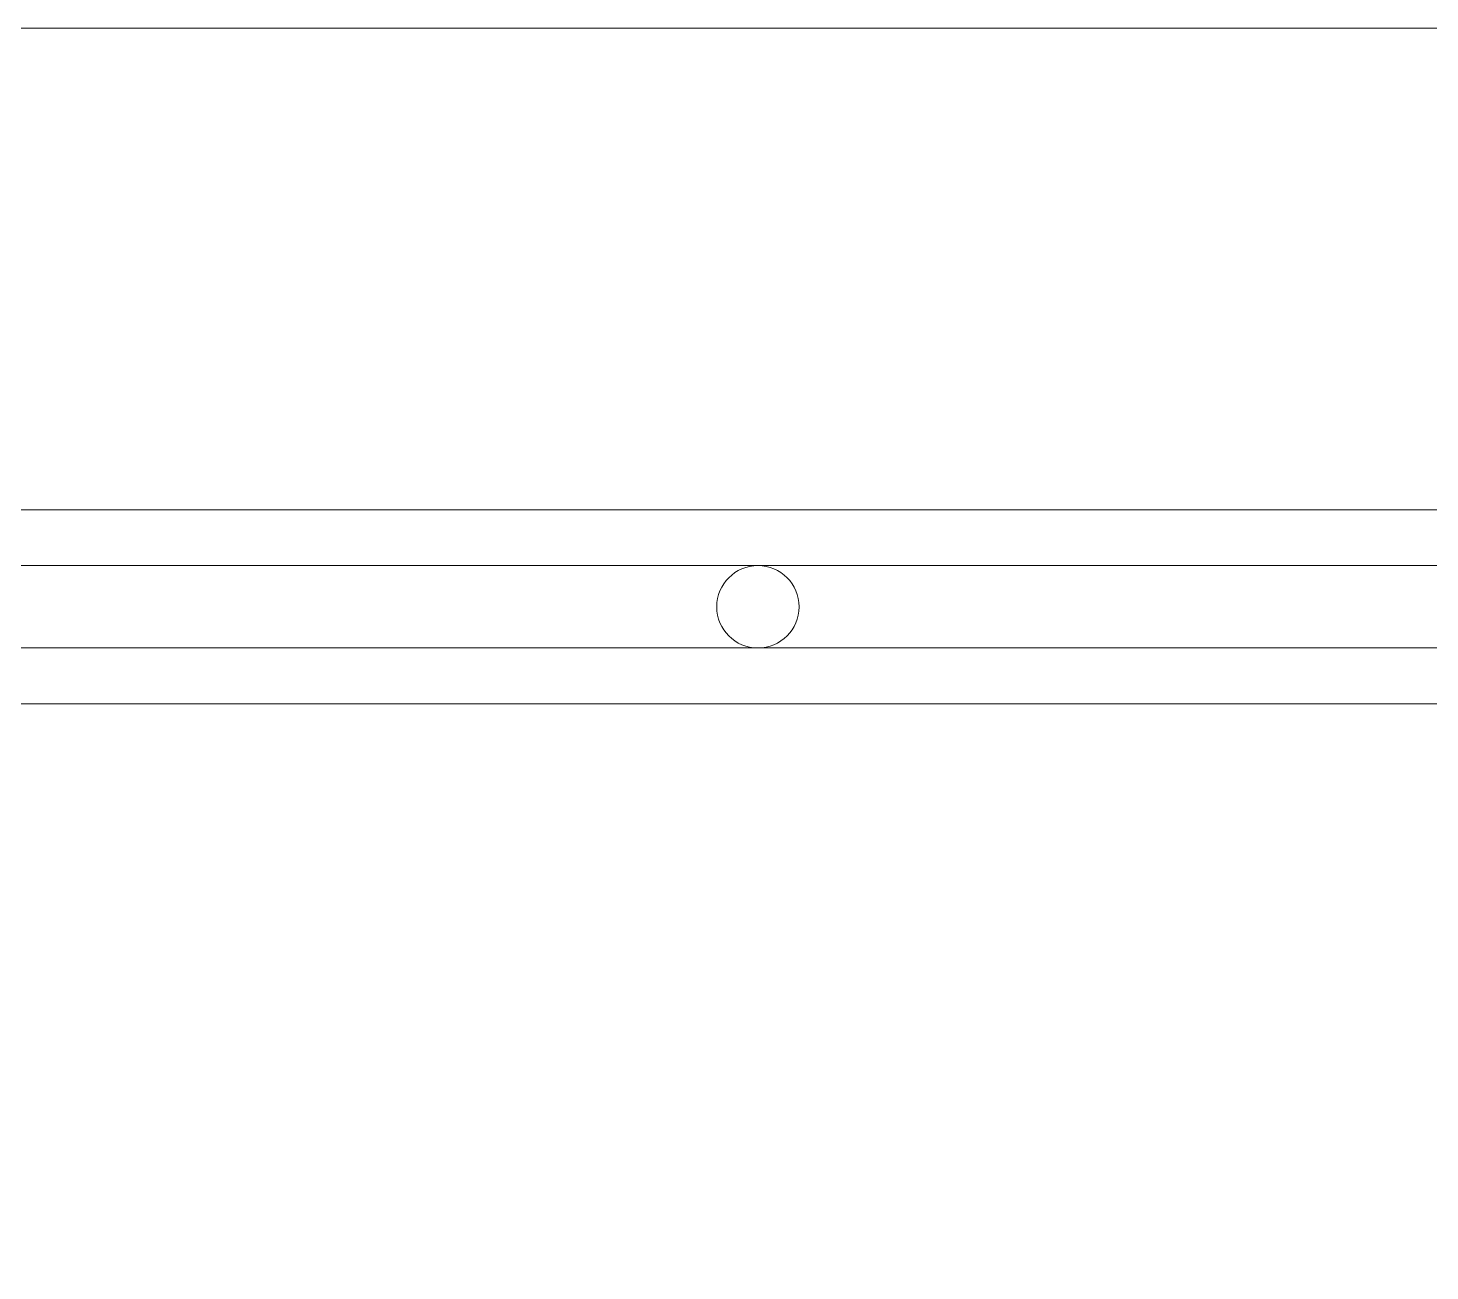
# Model space of a CAD drawing. Header units: metres. Extents: x 5 to 242, y -3 to 162.
# Drawn here: x 27.756 to 29.56, y 116.584 to 118.184 of the extents above; entities that cross this region are included whole.
import ezdxf

# ---------------------------------------------------------------- set-up
doc = ezdxf.new("R2010")
doc.units = ezdxf.units.M
doc.layers.add('1053_ARQ_BASE_MATADOURO_2_dwg', color=7, linetype='Continuous', lineweight=5, true_color=0x767676)
doc.layers.add('1053_ARQ_BASE_MATADOURO_dwg', color=7, linetype='Continuous', lineweight=5, true_color=0x767676)
doc.layers.add('A-PISO', color=7, linetype='Continuous', lineweight=5)

# ---------------------------------------------------------------- blocks, each defined once
blk = doc.blocks.new('1053_ARQ_BASE_MATADOURO_dwg_arq geral tgov-4039641-CURRAL BOVINO')
at = {"color": 253, "lineweight": 5, "true_color": 0xaaaaaa, "flags": 128}
blk.add_lwpolyline([(-3.1704, 14.4282), (-3.1704, 20.1582), (-12.4204, 20.1582), (-12.4204, 34.8483), (-12.4204, 34.9983), (5.3461, 34.9983), (5.3461, 26.6282)], dxfattribs=at)
blk = doc.blocks.new('1053_ARQ_BASE_MATADOURO_dwg-3625622-CURRAL BOVINO')
blk.add_blockref('1053_ARQ_BASE_MATADOURO_dwg_arq geral tgov-4039641-CURRAL BOVINO', (130.2098, 83.186))
blk = doc.blocks.new('1053_ARQ_BASE_MATADOURO_2_dwg-3637054-CURRAL BOVINO')
at = {"layer": 'A-PISO', "color": 253, "true_color": 0xaaaaaa}
for p, q in [((127.1431, 84.3062), (134.7681, 84.3062)), ((127.1431, 84.2002), (134.7681, 84.2002))]:
    blk.add_line(p, q, dxfattribs=at)
at = {"layer": 'A-PISO', "color": 253, "true_color": 0xaaaaaa, "flags": 128}
blk.add_lwpolyline([(127.3589, 84.1282), (134.6431, 84.1282), (134.6431, 76.3782), (134.8931, 76.3782), (134.8931, 84.3782), (127.1431, 84.3782)], dxfattribs=at)
at = {"layer": 'A-PISO', "color": 253, "true_color": 0xaaaaaa}
blk.add_circle((129.6014, 84.2532), 0.053, dxfattribs=at)

msp = doc.modelspace()

# ---------------------------------------------------------------- block references
at = {"layer": '1053_ARQ_BASE_MATADOURO_2_dwg', "color": 253, "true_color": 0xaaaaaa}
msp.add_blockref('1053_ARQ_BASE_MATADOURO_2_dwg-3637054-CURRAL BOVINO', (-100.9065, 33.186), dxfattribs=at)
at = {"layer": '1053_ARQ_BASE_MATADOURO_dwg', "color": 253, "true_color": 0xaaaaaa}
msp.add_blockref('1053_ARQ_BASE_MATADOURO_dwg-3625622-CURRAL BOVINO', (-100.9065, 0), dxfattribs=at)

doc.saveas('drawing.dxf')
